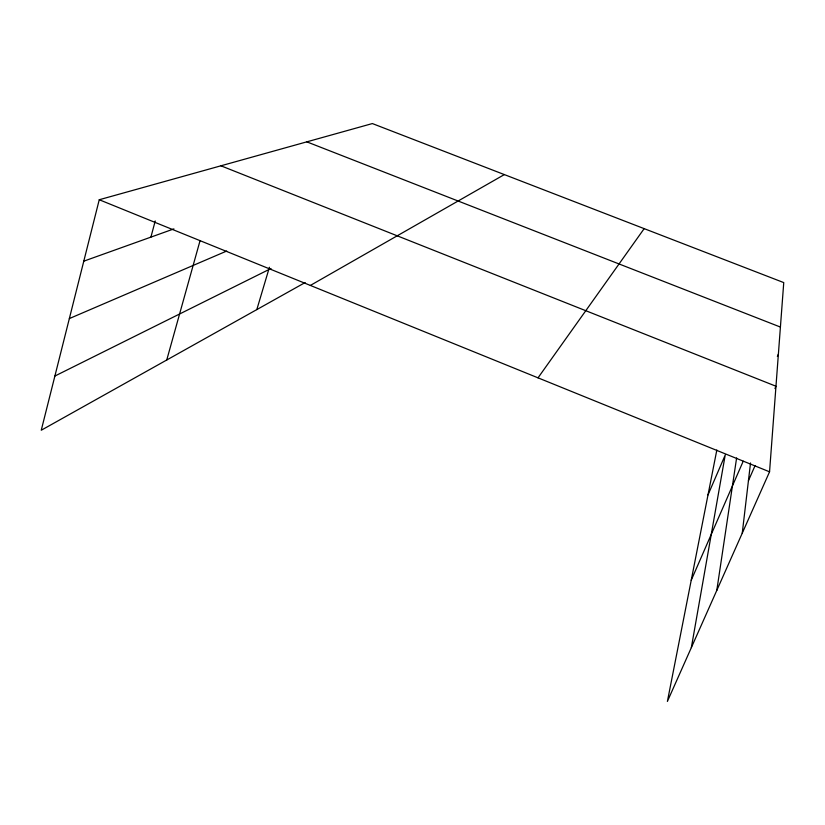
<?xml version="1.0" encoding="UTF-8"?>
<svg xmlns="http://www.w3.org/2000/svg" width="825" height="825" viewBox="0 0 825 825"><rect width="100%" height="100%" fill="white"/><g stroke="black" fill="none" stroke-linecap="round" stroke-linejoin="round"><path stroke-width="1.24" d="M716.832 450.027L667.394 701.436L769.55 471.817L783.75 282.593L372.353 123.564L99.247 199.743L41.25 430.238L305.137 282.552M742.252 533.187L750.523 462.98M716.791 590.422L736.622 457.916M691.35 647.604L725.227 454.988L708.005 494.907M150.913 237.126L155.224 220.966M166.743 360.009L200.042 240.694M256.812 309.602L269.435 267.248M777.377 356.493L778.377 354.173M691.226 580.253L743.222 461.206M774.953 388.565L775.974 386.234L220.935 165.804M748.44 480.697L755.112 465.537M538.024 377.84L644.17 228.638M310.355 285.44L504.353 174.591M54.893 376.035L271.012 268.507M69.352 318.574L226.71 251.037M83.789 261.164L173.91 228.886M306.817 141.848L780.409 327.061M99.247 199.743L769.55 471.817"/></g></svg>
